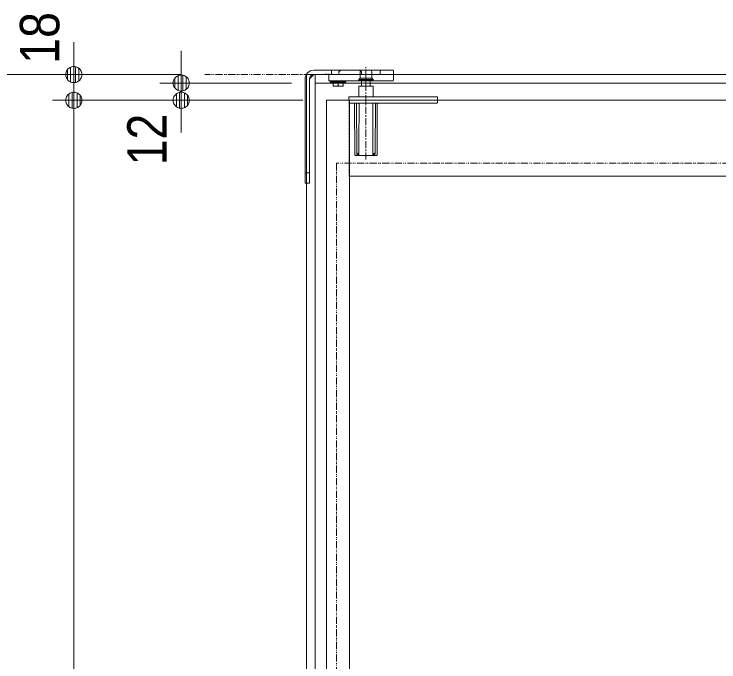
# Model space of a CAD drawing. Units: millimetres, scale not verified. Extents: x -4547 to 4547, y -2284 to 2284.
# Drawn here: x 153.6 to 645.8, y 293.6 to 746.2 of the extents above; entities that cross this region are included whole.
import ezdxf
from ezdxf.enums import TextEntityAlignment as Align

# ---------------------------------------------------------------- set-up
doc = ezdxf.new("R2010")
doc.units = ezdxf.units.MM
doc.header["$LTSCALE"] = 20
for name, pattern in [('CHAIN1', [8, 5, -1, 1, -1]), ('DASHED1', [1.8, 1.2, -0.6]), ('DOUBLE_CHAIN1', [8.8, 5, -1, 0.6, -0.6, 0.6, -1])]:
    doc.linetypes.add(name, pattern=pattern)
for name, color, linetype, lineweight in [('0-0_3一般', 7, 'Continuous', 9), ('0-1_2寸法-2', 7, 'Continuous', 9), ('0-2_0', 7, 'Continuous', 9), ('0-3_2寸法-1', 7, 'Continuous', 9)]:
    doc.layers.add(name, color=color, linetype=linetype, lineweight=lineweight)
doc.styles.add('ＭＳ Ｐゴシック', font='')
doc.styles.get('ＭＳ Ｐゴシック').set_extended_font_data('MS PGothic')

# ---------------------------------------------------------------- blocks, each defined once
blk = doc.blocks.new('グループ-1')
at = {"layer": '0-0_3一般'}
for p, q in [((34068.7, 14080), (34008.7, 14020)), ((34068.7, 14140), (34298.7, 14140)), ((34246.7, 14080), (34226.7, 14080)), ((34278.7, 14080), (34266.7, 14080)), ((34318.7, 14140), (34298.7, 14140)), ((34298.7, 14080), (34306.7, 14080)), ((34306.7, 14080), (34309.6, 14082.9)), ((34318.7, 14080), (34306.7, 14080)), ((34318.7, 14085.7), (34318.7, 14140)), ((34318.7, 14080), (34418.7, 14080)), ((34323.8, 14082.9), (34326.7, 14080)), ((34418.7, 14080), (34418.7, 14100)), ((34698.7, 14140), (34458.7, 14140)), ((34778.7, 14140), (34698.7, 14140)), ((34738.7, 14080), (34738.7, 14100)), ((34738.7, 14080), (34958.7, 14080)), ((34798.7, 14140), (34778.7, 14140)), ((35010.9, 14080), (34958.7, 14080)), ((34998.8, 14080), (34998.8, 14130)), ((35181, 14130.3), (35180.9, 14130)), ((35182, 14134.4), (35182, 14000)), ((33948.7, 12704.1), (33948.7, 14020)), ((34008.7, 12704.1), (34008.7, 14020)), ((34318.7, 13990), (34288.7, 13990)), ((34298.7, 13978), (34298.7, 13990)), ((34518.7, 13990), (34518.7, 13978)), ((34298.7, 13978), (34518.7, 13978)), ((34303.7, 13966), (34303.7, 13978)), ((34303.7, 13966), (34513.7, 13966)), ((34338.7, 13966), (34338.7, 13922.3)), ((34338.7, 13916), (34338.7, 13922.3)), ((34373.7, 13916), (34338.7, 13916)), ((34443.7, 13916), (34373.7, 13916)), ((34408.7, 13966), (34408.7, 13922.3)), ((34478.7, 13916), (34443.7, 13916)), ((34478.7, 13966), (34478.7, 13922.3)), ((34478.7, 13922.3), (34478.7, 13916)), ((34513.7, 13978), (34513.7, 13966)), ((33948.7, 12704.1), (33948.7, 12560)), ((34008.7, 12704.1), (33948.7, 12704.1))]:
    blk.add_line(p, q, dxfattribs=at)
for points in [[(34068.7, 14080), (34226.7, 14080), (34229.6, 14082.9)], [(34243.8, 14082.9), (34246.7, 14080), (34266.7, 14080), (34269.6, 14082.9)], [(34286.7, 14080), (34278.7, 14080), (34278.7, 14000)], [(34283.8, 14082.9), (34286.7, 14080), (34298.7, 14080)], [(34310, 14083.2), (34309.8, 14083.1), (34309.6, 14082.9)], [(34318.9, 14085.6), (34318.7, 14085.7), (34318.5, 14085.7), (34318.2, 14085.7), (34318, 14085.8), (34317.8, 14085.8), (34317.5, 14085.8), (34317.3, 14085.8), (34317, 14085.8), (34316.8, 14085.8), (34316.5, 14085.8), (34316.3, 14085.8), (34316.1, 14085.8), (34315.8, 14085.8), (34315.6, 14085.8), (34315.3, 14085.7), (34315.1, 14085.7), (34314.9, 14085.6), (34314.6, 14085.6), (34314.4, 14085.5), (34314.1, 14085.4), (34313.9, 14085.4), (34313.7, 14085.3), (34313.4, 14085.2), (34313.2, 14085.1), (34313, 14085), (34312.7, 14084.9), (34312.5, 14084.8), (34312.3, 14084.7), (34312.1, 14084.6), (34311.9, 14084.5), (34311.6, 14084.4), (34311.4, 14084.2), (34311.2, 14084.1), (34311, 14084), (34310.8, 14083.8), (34310.6, 14083.7), (34310.4, 14083.5), (34310.2, 14083.4), (34310, 14083.2)], [(34458.7, 14140), (34338.7, 14140), (34318.7, 14140)], [(34323.8, 14082.9), (34323.7, 14083), (34323.6, 14083.1), (34323.5, 14083.2), (34323.3, 14083.3), (34323.2, 14083.4), (34323.1, 14083.5), (34323, 14083.6), (34322.9, 14083.7), (34322.8, 14083.8), (34322.6, 14083.8), (34322.5, 14083.9), (34322.4, 14084), (34322.3, 14084.1), (34322.2, 14084.2), (34322, 14084.3), (34321.9, 14084.3), (34321.8, 14084.4), (34321.7, 14084.5), (34321.5, 14084.6), (34321.4, 14084.6), (34321.3, 14084.7), (34321.2, 14084.8), (34321, 14084.8), (34320.9, 14084.9), (34320.8, 14085), (34320.6, 14085), (34320.5, 14085.1), (34320.4, 14085.2), (34320.2, 14085.2), (34320.1, 14085.3), (34320, 14085.3), (34319.8, 14085.4), (34319.7, 14085.4), (34319.6, 14085.4), (34319.4, 14085.5), (34319.3, 14085.5), (34319.1, 14085.6), (34319, 14085.6), (34318.9, 14085.6)], [(35008.8, 14140), (34820.5, 14140), (34798.7, 14140), (34798.7, 14080)], [(35178.7, 14139.6), (35178.7, 14140), (35008.8, 14140)], [(35178.7, 14139.6), (35179, 14139.5), (35179.2, 14139.3), (35179.4, 14139.2), (35179.6, 14139), (35179.8, 14138.9), (35180, 14138.7), (35180.2, 14138.5), (35180.4, 14138.3), (35180.5, 14138.1), (35180.7, 14137.9), (35180.8, 14137.7), (35180.9, 14137.5), (35181.1, 14137.2), (35181.2, 14137), (35181.3, 14136.8), (35181.4, 14136.5), (35181.5, 14136.2), (35181.5, 14136), (35181.6, 14135.7), (35181.6, 14135.4), (35181.7, 14135.1), (35181.7, 14134.8), (35181.7, 14134.6), (35181.8, 14134.3), (35181.8, 14134), (35181.8, 14133.7), (35181.8, 14133.4), (35181.7, 14133.2), (35181.7, 14132.9), (35181.7, 14132.6), (35181.6, 14132.4), (35181.6, 14132.1), (35181.5, 14131.8), (35181.5, 14131.6), (35181.4, 14131.3), (35181.3, 14131), (35181.2, 14130.8), (35181.1, 14130.5), (35181, 14130.3)], [(34318.7, 13990), (34958.7, 13990), (35172, 13990)], [(34338.7, 13922.3), (34339.6, 13922), (34340.4, 13921.7), (34341.3, 13921.5), (34342.1, 13921.2), (34343, 13921), (34343.9, 13920.8), (34344.7, 13920.5), (34345.6, 13920.3), (34346.4, 13920.1), (34347.3, 13919.9), (34348.2, 13919.7), (34349, 13919.5), (34349.9, 13919.3), (34350.8, 13919.1), (34351.7, 13918.9), (34352.5, 13918.7), (34353.4, 13918.6), (34354.3, 13918.4), (34355.1, 13918.2), (34356, 13918.1), (34356.9, 13917.9), (34357.8, 13917.8), (34358.7, 13917.6), (34359.5, 13917.5), (34360.4, 13917.3), (34361.3, 13917.2), (34362.2, 13917.1), (34363.1, 13917), (34364, 13916.9), (34364.8, 13916.8), (34365.7, 13916.7), (34366.6, 13916.6), (34367.5, 13916.5), (34368.4, 13916.4), (34369.3, 13916.3), (34370.2, 13916.2), (34371, 13916.2), (34371.9, 13916.1), (34372.8, 13916.1)], [(34372.8, 13916.1), (34373.7, 13916), (34374.6, 13916), (34375.5, 13916), (34376.4, 13916.1), (34377.3, 13916.1), (34378.2, 13916.1), (34379.1, 13916.2), (34379.9, 13916.3), (34380.8, 13916.3), (34381.7, 13916.4), (34382.6, 13916.5), (34383.5, 13916.6), (34384.4, 13916.7), (34385.3, 13916.8), (34386.1, 13917), (34387, 13917.1), (34387.9, 13917.2), (34388.8, 13917.4), (34389.7, 13917.5), (34390.5, 13917.7), (34391.4, 13917.9), (34392.3, 13918.1), (34393.2, 13918.2), (34394, 13918.4), (34394.9, 13918.6), (34395.8, 13918.8), (34396.6, 13919), (34397.5, 13919.2), (34398.4, 13919.4), (34399.2, 13919.7), (34400.1, 13919.9), (34401, 13920.1), (34401.8, 13920.3), (34402.7, 13920.5), (34403.6, 13920.8), (34404.4, 13921), (34405.3, 13921.3), (34406.1, 13921.5), (34407, 13921.7)], [(34407, 13921.7), (34407.9, 13922), (34408.7, 13922.3), (34409.6, 13922), (34410.4, 13921.7), (34411.3, 13921.5), (34412.1, 13921.2), (34413, 13921), (34413.9, 13920.8), (34414.7, 13920.5), (34415.6, 13920.3), (34416.4, 13920.1), (34417.3, 13919.9), (34418.2, 13919.7), (34419, 13919.5), (34419.9, 13919.3), (34420.8, 13919.1), (34421.7, 13918.9), (34422.5, 13918.7), (34423.4, 13918.6), (34424.3, 13918.4), (34425.1, 13918.2), (34426, 13918.1), (34426.9, 13917.9), (34427.8, 13917.8), (34428.7, 13917.6), (34429.5, 13917.5), (34430.4, 13917.3), (34431.3, 13917.2), (34432.2, 13917.1), (34433.1, 13917), (34434, 13916.9), (34434.8, 13916.8), (34435.7, 13916.7), (34436.6, 13916.6), (34437.5, 13916.5), (34438.4, 13916.4), (34439.3, 13916.3), (34440.2, 13916.2), (34441, 13916.2)], [(34441, 13916.2), (34441.9, 13916.1), (34442.8, 13916.1), (34443.7, 13916), (34444.6, 13916), (34445.5, 13916), (34446.4, 13916.1), (34447.3, 13916.1), (34448.2, 13916.1), (34449.1, 13916.2), (34449.9, 13916.3), (34450.8, 13916.3), (34451.7, 13916.4), (34452.6, 13916.5), (34453.5, 13916.6), (34454.4, 13916.7), (34455.3, 13916.8), (34456.1, 13917), (34457, 13917.1), (34457.9, 13917.2), (34458.8, 13917.4), (34459.7, 13917.5), (34460.5, 13917.7), (34461.4, 13917.9), (34462.3, 13918.1), (34463.2, 13918.2), (34464, 13918.4), (34464.9, 13918.6), (34465.8, 13918.8), (34466.6, 13919), (34467.5, 13919.2), (34468.4, 13919.4), (34469.2, 13919.7), (34470.1, 13919.9), (34471, 13920.1), (34471.8, 13920.3), (34472.7, 13920.5), (34473.6, 13920.8), (34474.4, 13921), (34475.3, 13921.3)], [(34475.3, 13921.3), (34476.1, 13921.5), (34477, 13921.7), (34477.9, 13922), (34478.7, 13922.3)], [(34008.7, 12704.1), (34008.7, 12560), (33948.7, 12560)]]:
    blk.add_lwpolyline(points, dxfattribs=at)
for centre, radius, start, end in [((34068.7, 14020), 120, 90, 180), ((34068.7, 14020), 60, 90, 180), ((34236.7, 14075.9), 10, 45, 135), ((34276.7, 14075.9), 10, 45, 135), ((34458.7, 14100), 40, 90, 180), ((34698.7, 14100), 40, 0, 90), ((35008.8, 14130), 10, 90, 180), ((34288.7, 14000), 10, 180, 270), ((35172, 14000), 10, 270, 0)]:
    blk.add_arc(centre, radius, start, end, dxfattribs=at)
blk = doc.blocks.new('グループ-2')
at = {"layer": '0-0_3一般', "linetype": 'CHAIN1'}
blk.add_line((34798.7, 12890.7), (34798.7, 14184.7), dxfattribs=at)
at = {"layer": '0-0_3一般'}
for p, q in [((34717.7, 14030), (34717.7, 14120)), ((34859.7, 14140), (34737.7, 14140)), ((34879.7, 14120), (34879.7, 14030)), ((34698.4, 14010.7), (34717.7, 14030)), ((34698.4, 13996), (34698.4, 14010.7)), ((34738.7, 13916), (34738.7, 13996)), ((34858.7, 13996), (34858.7, 13916)), ((34879.7, 14030), (34899, 14010.7)), ((34899, 14010.7), (34899, 13996)), ((34698.4, 13770), (34698.4, 13916)), ((34899, 13916), (34899, 13770)), ((34558.7, 13738), (34558.7, 13770)), ((34563, 13738), (34558.7, 13738)), ((34563, 13738), (34563, 13690)), ((34563, 13689.6), (34563, 13690)), ((35778.7, 13770), (34798.7, 13770)), ((35798.7, 13770), (35778.7, 13770)), ((35798.7, 13690), (35798.7, 13770)), ((34573.2, 13680), (34798.7, 13680)), ((34643.2, 12960), (34640.8, 13670)), ((34669.5, 12975.2), (34667, 13680)), ((34702, 13670.4), (34702, 13670)), ((34702, 13652.3), (34702, 13670)), ((34798.7, 13680), (35778.7, 13680)), ((34895.4, 13652.3), (34895.4, 13670)), ((34903.8, 13680), (34904.2, 13680)), ((34930.4, 13680), (34928, 12975.3)), ((34956.7, 13670), (34954.2, 12960)), ((35778.7, 13680), (35788.7, 13680)), ((34677.3, 12960), (34701.6, 12960)), ((34920.1, 12960), (34895.9, 12960))]:
    blk.add_line(p, q, dxfattribs=at)
for points in [[(34899, 14010.7), (34798.7, 14010.7), (34698.4, 14010.7)], [(34899, 13996), (34798.7, 13996), (34698.4, 13996)], [(34879.7, 14030), (34798.7, 14030), (34717.7, 14030)], [(34899, 13916), (34798.7, 13916), (34698.4, 13916)], [(34798.7, 13770), (34569.2, 13770), (34558.7, 13770)], [(34573.2, 13680), (34572.8, 13680.1), (34572.4, 13680.1), (34572, 13680.2), (34571.6, 13680.3), (34571.2, 13680.4), (34570.9, 13680.5), (34570.5, 13680.6), (34570.2, 13680.7), (34569.8, 13680.9), (34569.5, 13681), (34569.1, 13681.2), (34568.8, 13681.4), (34568.5, 13681.6), (34568.2, 13681.8), (34567.8, 13682), (34567.5, 13682.2), (34567.2, 13682.5), (34566.9, 13682.7), (34566.6, 13683), (34566.3, 13683.2), (34566.1, 13683.5), (34565.8, 13683.8), (34565.5, 13684.1), (34565.3, 13684.4), (34565, 13684.7), (34564.8, 13685), (34564.6, 13685.3), (34564.4, 13685.7), (34564.2, 13686), (34564.1, 13686.3), (34563.9, 13686.7), (34563.7, 13687), (34563.6, 13687.4), (34563.5, 13687.7), (34563.4, 13688.1), (34563.3, 13688.5), (34563.2, 13688.8), (34563.1, 13689.2), (34563, 13689.6)], [(34693.2, 13680), (34693.6, 13680), (34694, 13679.9), (34694.3, 13679.9), (34694.7, 13679.8), (34695, 13679.7), (34695.4, 13679.6), (34695.7, 13679.5), (34696, 13679.4), (34696.3, 13679.3), (34696.6, 13679.1), (34697, 13679), (34697.2, 13678.8), (34697.5, 13678.6), (34697.8, 13678.4), (34698.1, 13678.1), (34698.4, 13677.9), (34698.6, 13677.7), (34698.9, 13677.4), (34699.1, 13677.1), (34699.4, 13676.8), (34699.6, 13676.5), (34699.8, 13676.2), (34700, 13675.9), (34700.2, 13675.6), (34700.4, 13675.3), (34700.6, 13674.9), (34700.8, 13674.6), (34700.9, 13674.3), (34701.1, 13673.9), (34701.2, 13673.6), (34701.3, 13673.3), (34701.4, 13672.9), (34701.6, 13672.6), (34701.6, 13672.2), (34701.7, 13671.9), (34701.8, 13671.5), (34701.9, 13671.1), (34701.9, 13670.8), (34702, 13670.4)], [(34701.6, 12960), (34701.6, 12977.8), (34701.6, 12995.5), (34701.6, 13013.3), (34701.6, 13031), (34701.6, 13048.8), (34701.6, 13066.5), (34701.7, 13084.3), (34701.7, 13102), (34701.7, 13119.8), (34701.7, 13137.5), (34701.7, 13155.3), (34701.7, 13173), (34701.7, 13190.8), (34701.7, 13208.5), (34701.8, 13226.3), (34701.8, 13244), (34701.8, 13261.8), (34701.8, 13279.5), (34701.8, 13297.3), (34701.8, 13315), (34701.8, 13332.8), (34701.8, 13350.5), (34701.8, 13368.3), (34701.8, 13386), (34701.9, 13403.8), (34701.9, 13421.5), (34701.9, 13439.3), (34701.9, 13457), (34701.9, 13474.8), (34701.9, 13492.5), (34701.9, 13510.3), (34701.9, 13528), (34701.9, 13545.8), (34701.9, 13563.5), (34702, 13581.3), (34702, 13599), (34702, 13616.8), (34702, 13634.5), (34702, 13652.3)], [(34895.4, 13670), (34895.5, 13670.4), (34895.5, 13670.8), (34895.5, 13671.1), (34895.6, 13671.5), (34895.6, 13671.9), (34895.7, 13672.2), (34895.8, 13672.6), (34895.9, 13672.9), (34896, 13673.3), (34896.1, 13673.6), (34896.3, 13673.9), (34896.4, 13674.3), (34896.6, 13674.6), (34896.8, 13674.9), (34896.9, 13675.3), (34897.1, 13675.6), (34897.3, 13675.9), (34897.5, 13676.2), (34897.8, 13676.5), (34898, 13676.8), (34898.3, 13677.1), (34898.5, 13677.4), (34898.8, 13677.7), (34899, 13677.9), (34899.3, 13678.1), (34899.6, 13678.4), (34899.9, 13678.6), (34900.2, 13678.8), (34900.5, 13679), (34900.8, 13679.1), (34901.1, 13679.3), (34901.4, 13679.4), (34901.7, 13679.5), (34902.1, 13679.6), (34902.4, 13679.7), (34902.7, 13679.8), (34903.1, 13679.9), (34903.5, 13679.9), (34903.8, 13680)], [(34895.9, 12960), (34895.9, 12977.8), (34895.8, 12995.5), (34895.8, 13013.3), (34895.8, 13031), (34895.8, 13048.8), (34895.8, 13066.5), (34895.8, 13084.3), (34895.8, 13102), (34895.8, 13119.8), (34895.7, 13137.5), (34895.7, 13155.3), (34895.7, 13173), (34895.7, 13190.8), (34895.7, 13208.5), (34895.7, 13226.3), (34895.7, 13244), (34895.7, 13261.8), (34895.6, 13279.5), (34895.6, 13297.3), (34895.6, 13315), (34895.6, 13332.8), (34895.6, 13350.5), (34895.6, 13368.3), (34895.6, 13386), (34895.6, 13403.8), (34895.6, 13421.5), (34895.6, 13439.3), (34895.5, 13457), (34895.5, 13474.8), (34895.5, 13492.5), (34895.5, 13510.3), (34895.5, 13528), (34895.5, 13545.8), (34895.5, 13563.5), (34895.5, 13581.3), (34895.5, 13599), (34895.5, 13616.8), (34895.5, 13634.5), (34895.4, 13652.3)], [(34653.2, 12950), (34798.7, 12950), (34944.2, 12950)], [(34677.3, 12960), (34677, 12960.4), (34676.6, 12960.9), (34676.2, 12961.4), (34675.8, 12961.8), (34675.4, 12962.3), (34675.1, 12962.8), (34674.6, 12963.3), (34674.2, 12963.9), (34673.8, 12964.4), (34673.4, 12965), (34672.9, 12965.5), (34672.5, 12966.1), (34672, 12966.7), (34671.6, 12967.3), (34671.2, 12967.9), (34670.8, 12968.5), (34670.5, 12969.1), (34670.2, 12969.7), (34670, 12970.4), (34669.8, 12971), (34669.7, 12971.7), (34669.6, 12972.4), (34669.6, 12973.1), (34669.6, 12973.8), (34669.7, 12974.5), (34669.8, 12975.2), (34670, 12976), (34670.2, 12976.7), (34670.4, 12977.3), (34670.7, 12977.8), (34671, 12978.3), (34671.4, 12978.8), (34671.9, 12979.1), (34672.4, 12979.4), (34672.9, 12979.7), (34673.5, 12979.9), (34674.1, 12980), (34674.8, 12980), (34675.5, 12980)], [(34675.5, 12980), (34676.2, 12979.9), (34677, 12979.8), (34677.8, 12979.6), (34678.6, 12979.4), (34679.4, 12979.2), (34680.2, 12979), (34681, 12978.7), (34681.8, 12978.3), (34682.6, 12978), (34683.4, 12977.6), (34684.2, 12977.2), (34685, 12976.7), (34685.8, 12976.3), (34686.7, 12975.7), (34687.5, 12975.2), (34688.3, 12974.7), (34689, 12974.1), (34689.8, 12973.5), (34690.5, 12973), (34691.2, 12972.4), (34691.9, 12971.8), (34692.6, 12971.2), (34693.2, 12970.6), (34693.9, 12969.9), (34694.5, 12969.3), (34695.1, 12968.7), (34695.6, 12968), (34696.2, 12967.4), (34696.7, 12966.7), (34697.2, 12966.1), (34697.7, 12965.5), (34698.2, 12964.9), (34698.6, 12964.3), (34699.1, 12963.7), (34699.5, 12963.1), (34699.9, 12962.6), (34700.2, 12962), (34700.6, 12961.5), (34700.9, 12961)], [(34700.9, 12961), (34701.3, 12960.5), (34701.6, 12960)], [(34895.9, 12960), (34896.2, 12960.5), (34896.5, 12961), (34896.8, 12961.5), (34897.2, 12962), (34897.6, 12962.6), (34898, 12963.1), (34898.4, 12963.7), (34898.8, 12964.3), (34899.3, 12964.9), (34899.7, 12965.5), (34900.2, 12966.1), (34900.7, 12966.7), (34901.3, 12967.4), (34901.8, 12968), (34902.4, 12968.7), (34903, 12969.3), (34903.6, 12969.9), (34904.2, 12970.6), (34904.8, 12971.2), (34905.5, 12971.8), (34906.2, 12972.4), (34906.9, 12973), (34907.6, 12973.5), (34908.4, 12974.1), (34909.2, 12974.7), (34910, 12975.2), (34910.8, 12975.7), (34911.6, 12976.3), (34912.4, 12976.7), (34913.2, 12977.2), (34914, 12977.6), (34914.8, 12978), (34915.6, 12978.4), (34916.4, 12978.7), (34917.2, 12979), (34918, 12979.2), (34918.8, 12979.4), (34919.6, 12979.6), (34920.4, 12979.8)], [(34920.8, 12960.9), (34920.5, 12960.4), (34920.1, 12960)], [(34920.4, 12979.8), (34921.2, 12979.9), (34922, 12980), (34922.7, 12980), (34923.4, 12980), (34924, 12979.9), (34924.6, 12979.7), (34925.1, 12979.4), (34925.6, 12979.1), (34926, 12978.8), (34926.4, 12978.3), (34926.7, 12977.8), (34927, 12977.3), (34927.3, 12976.7), (34927.5, 12976), (34927.6, 12975.2), (34927.7, 12974.5), (34927.8, 12973.8), (34927.8, 12973.1), (34927.8, 12972.4), (34927.7, 12971.7), (34927.6, 12971), (34927.4, 12970.4), (34927.2, 12969.7), (34926.9, 12969.1), (34926.6, 12968.5), (34926.3, 12967.9), (34925.8, 12967.3), (34925.4, 12966.7), (34924.9, 12966.1), (34924.5, 12965.5), (34924.1, 12965), (34923.6, 12964.4), (34923.2, 12963.9), (34922.8, 12963.4), (34922.4, 12962.8), (34922, 12962.3), (34921.6, 12961.8), (34921.2, 12961.4), (34920.8, 12960.9)]]:
    blk.add_lwpolyline(points, dxfattribs=at)
for centre, radius, start, end in [((34737.7, 14120), 20, 90, 180), ((34859.7, 14120), 20, 0, 90), ((35788.7, 13690), 10, 270, 0), ((34630.8, 13670), 10, 0.2, 90), ((34966.7, 13670), 10, 90, 179.8), ((34653.2, 12960), 10, 180.2, 270), ((34944.2, 12960), 10, 270, 359.8)]:
    blk.add_arc(centre, radius, start, end, dxfattribs=at)
blk = doc.blocks.new('グループ-6')
at = {"layer": '0-0_3一般'}
for p, q in [((34248.7, 13720), (34248.7, -32580)), ((49030.7, 13720), (34248.7, 13720)), ((34568.7, 13720), (34568.7, -32580)), ((49028.7, 12660), (34568.7, 12660))]:
    blk.add_line(p, q, dxfattribs=at)
at = {"layer": '0-0_3一般', "linetype": 'DASHED1'}
for p, q in [((34566.7, 12660), (34566.7, 13720)), ((34568.7, 12660), (34566.7, 12660))]:
    blk.add_line(p, q, dxfattribs=at)
at = {"layer": '0-0_3一般', "linetype": 'DOUBLE_CHAIN1'}
for p, q in [((34385.9, 12840), (34385.9, -31760)), ((49205.9, 12840), (34385.9, 12840))]:
    blk.add_line(p, q, dxfattribs=at)
blk = doc.blocks.new('グループ-7')
at = {"layer": '0-0_3一般', "linetype": 'DOUBLE_CHAIN1'}
for p, q in [((50223.3, 14080), (32547, 14080)), ((33968.7, -32920), (33968.7, 14080))]:
    blk.add_line(p, q, dxfattribs=at)
blk = doc.blocks.new('グループ-9')
at = {"layer": '0-0_3一般'}
for points in [[(33968.7, 14080), (33968.7, -32740), (34088.7, -32740), (34088.7, 14080)], [(34088.7, 14080), (34088.7, 13960), (49448.7, 13960), (49448.7, 14080)]]:
    blk.add_lwpolyline(points, close=True, dxfattribs=at)
blk = doc.blocks.new('グループ-15')
at = {"layer": '0-0_3一般'}
for name in ['グループ-2', 'グループ-7', 'グループ-1', 'グループ-9', 'グループ-6']:
    blk.add_blockref(name, (0, 0), dxfattribs=at)
blk = doc.blocks.new('_Dot')
at = {"layer": '0-2_0'}
for p, q in [((-10, 0), (-20, 0)), ((9.78, 2), (-9.78, 2)), ((7.99, 6), (-7.99, 6)), ((9.16, -3.98), (-9.16, -3.98)), ((6, -7.98), (-6, -7.98))]:
    blk.add_line(p, q, dxfattribs=at)
for points in [[(10, 0), (9.92, 1.25), (9.69, 2.49), (9.3, 3.68), (8.76, 4.82), (8.09, 5.88), (7.29, 6.85), (6.37, 7.71), (5.36, 8.44), (4.26, 9.05), (3.09, 9.51), (1.87, 9.82), (0.63, 9.98), (-0.63, 9.98), (-1.87, 9.82), (-3.09, 9.51), (-4.26, 9.05), (-5.36, 8.44), (-6.37, 7.71), (-7.29, 6.85), (-8.09, 5.88), (-8.76, 4.82), (-9.3, 3.68), (-9.69, 2.49), (-9.92, 1.25), (-10, 0), (0, 0)], [(-10, 0), (-9.92, -1.25), (-9.69, -2.49), (-9.3, -3.68), (-8.76, -4.82), (-8.09, -5.88), (-7.29, -6.85), (-6.37, -7.71), (-5.36, -8.44), (-4.26, -9.05), (-3.09, -9.51), (-1.87, -9.82), (-0.63, -9.98), (0.63, -9.98), (1.87, -9.82), (3.09, -9.51), (4.26, -9.05), (5.36, -8.44), (6.37, -7.71), (7.29, -6.85), (8.09, -5.88), (8.76, -4.82), (9.3, -3.68), (9.69, -2.49), (9.92, -1.25), (10, 0), (0, 0)]]:
    blk.add_lwpolyline(points, close=True, dxfattribs=at)

msp = doc.modelspace()

# ---------------------------------------------------------------- linework, layer by layer
at = {"layer": '0-1_2寸法-2'}
for p, q in [((195.31, 715.26), (195.31, 726.51)), ((270.31, 709.26), (270.31, 720.51)), ((270.22, 704), (180.31, 704)), ((195.31, 704), (195.31, 686)), ((347.31, 698), (255.31, 698)), ((270.31, 698), (270.31, 686)), ((255.31, 686), (180.31, 686)), ((355.31, 686), (255.31, 686)), ((195.31, 674.74), (195.31, 663.49)), ((270.31, 674.74), (270.31, 663.49))]:
    msp.add_line(p, q, dxfattribs=at)
at = {"layer": '0-3_2寸法-1'}
for p, q in [((180.31, 704), (105.27, 704)), ((255.31, 686), (180.31, 686)), ((195.31, 674.74), (195.31, -1620.74))]:
    msp.add_line(p, q, dxfattribs=at)

# ---------------------------------------------------------------- block references
at = {"layer": '0-0_3一般', "xscale": 0.05, "yscale": 0.05}
msp.add_blockref('グループ-15', (-1340.62, 0), dxfattribs=at)
at = {"layer": '0-1_2寸法-2', "xscale": 0.5627563, "yscale": 0.5627563}
for p, rotation in [((195.31, 704), 270), ((270.31, 698), 270), ((195.31, 686), 90), ((270.31, 686), 90)]:
    msp.add_blockref('_Dot', p, dxfattribs=dict(at, rotation=rotation))
at = {"layer": '0-3_2寸法-1', "xscale": 0.5627563, "yscale": 0.5627563, "rotation": 90}
msp.add_blockref('_Dot', (195.31, 686), dxfattribs=at)

# ---------------------------------------------------------------- texts
at = {"layer": '0-1_2寸法-2', "style": 'ＭＳ Ｐゴシック', "width": 0.9}
for s, p in [('18', (193.45, 711.54)), ('12', (268.45, 640.55))]:
    msp.add_text(s, height=27.57, rotation=90, dxfattribs=at).set_placement(p, align=Align.BOTTOM_LEFT)

doc.saveas('drawing.dxf')
